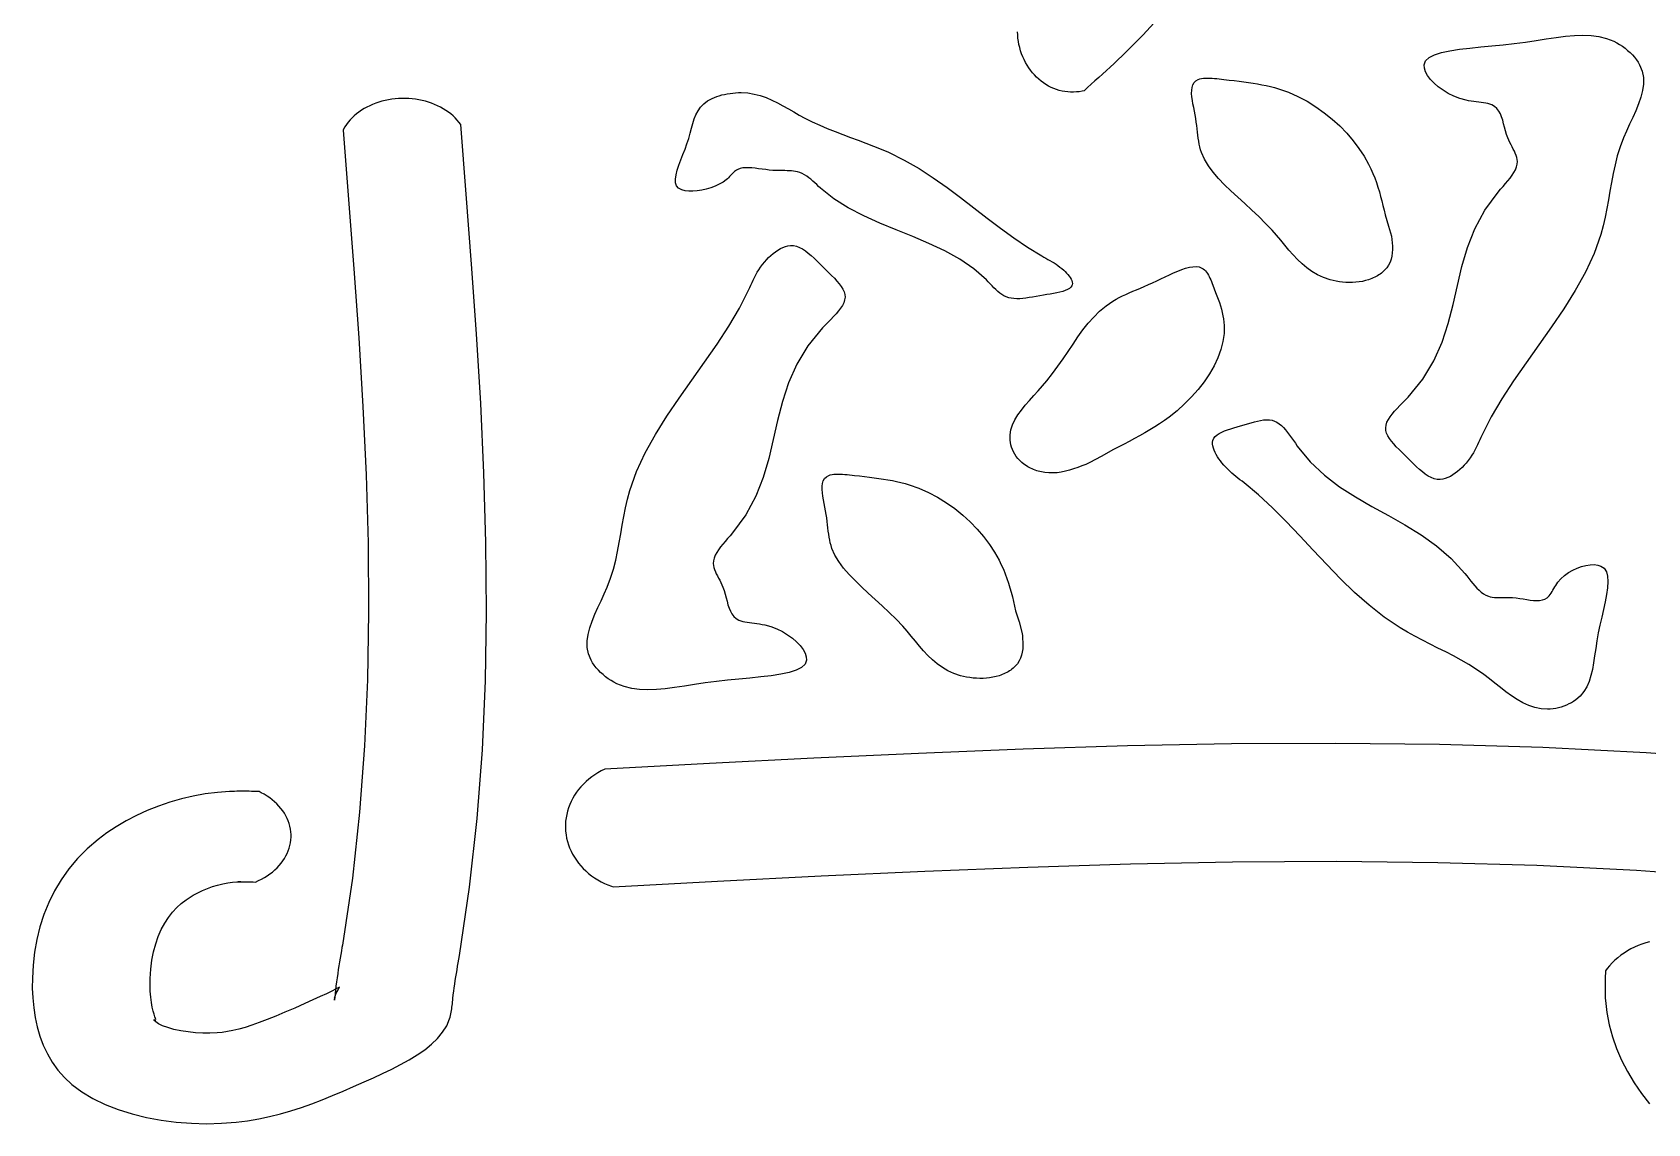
# Model space of a CAD drawing. Extents: x -2.65 to 2.61, y -1.31 to 1.34.
# Drawn here: x -1.704 to -1.019, y -1.275 to -0.812 of the extents above; entities that cross this region are included whole.
import ezdxf

# ---------------------------------------------------------------- set-up
doc = ezdxf.new("R2010")
doc.units = 0
doc.layers.add('2', color=7, linetype='CONTINUOUS')

msp = doc.modelspace()

# ---------------------------------------------------------------- linework, layer by layer
at = {"layer": '2', "color": 7, "linetype": 'CONTINUOUS', "flags": 128}
for points in [[(-1.227976, -0.808085), (-1.232854, -0.813329), (-1.237884, -0.81847), (-1.239873, -0.820434), (-1.241585, -0.822091), (-1.243284, -0.82371), (-1.244969, -0.825295), (-1.246639, -0.826845), (-1.248293, -0.828364), (-1.249928, -0.829853), (-1.251544, -0.831313), (-1.253141, -0.832746), (-1.254716, -0.834154), (-1.256268, -0.835537), (-1.257797, -0.836897), (-1.258639, -0.837087), (-1.259842, -0.837294), (-1.261052, -0.837431), (-1.262268, -0.837496), (-1.263484, -0.837489), (-1.264699, -0.837411), (-1.265909, -0.837261), (-1.267109, -0.83704), (-1.268298, -0.836748), (-1.269472, -0.836387), (-1.270627, -0.835956), (-1.271761, -0.835459), (-1.27287, -0.834895), (-1.273952, -0.834266), (-1.275002, -0.833574), (-1.276019, -0.832822), (-1.277, -0.83201), (-1.277942, -0.831142), (-1.278842, -0.830219), (-1.279698, -0.829245), (-1.280508, -0.828221), (-1.281269, -0.827151), (-1.281979, -0.826038), (-1.282637, -0.824884), (-1.28324, -0.823693), (-1.283787, -0.822468), (-1.284277, -0.821212), (-1.284707, -0.819929), (-1.285078, -0.818623), (-1.285387, -0.817296), (-1.285634, -0.815953), (-1.285818, -0.814598), (-1.28594, -0.813233), (-1.285997, -0.811863)], [(-0.975654, -1.120838), (-1.019317, -1.117633), (-1.063115, -1.115443), (-1.107034, -1.114165), (-1.151062, -1.113699), (-1.195184, -1.113943), (-1.239388, -1.114796), (-1.283658, -1.116156), (-1.327983, -1.117921), (-1.372349, -1.119991), (-1.416741, -1.122264), (-1.461147, -1.124638), (-1.462589, -1.125357), (-1.463985, -1.12614), (-1.465333, -1.126986), (-1.466627, -1.127892), (-1.467865, -1.128855), (-1.469044, -1.129873), (-1.470159, -1.130943), (-1.471208, -1.132063), (-1.472188, -1.133228), (-1.473096, -1.134437), (-1.473931, -1.135685), (-1.474689, -1.136969), (-1.475368, -1.138285), (-1.475967, -1.139631), (-1.476484, -1.141002), (-1.476917, -1.142395), (-1.477266, -1.143806), (-1.477529, -1.14523), (-1.477706, -1.146664), (-1.477796, -1.148105), (-1.4778, -1.149547), (-1.477716, -1.150988), (-1.477545, -1.152423), (-1.477288, -1.153848), (-1.476945, -1.15526), (-1.476518, -1.156654), (-1.476007, -1.158027), (-1.475414, -1.159375), (-1.47474, -1.160694), (-1.473988, -1.16198), (-1.473159, -1.163231), (-1.472256, -1.164442), (-1.471281, -1.165611), (-1.470236, -1.166734), (-1.469126, -1.167807), (-1.467952, -1.168829), (-1.466718, -1.169797), (-1.465427, -1.170707), (-1.464084, -1.171557), (-1.462691, -1.172345), (-1.461252, -1.173068), (-1.459771, -1.173726), (-1.458253, -1.174315), (-1.4576, -1.174543), (-1.413344, -1.172177), (-1.369252, -1.169919), (-1.325339, -1.167869), (-1.281618, -1.166124), (-1.238106, -1.164784), (-1.194817, -1.163942), (-1.150695, -1.163698), (-1.107738, -1.164162), (-1.06574, -1.165395), (-1.023407, -1.167512), (-0.981364, -1.170598)], [(-1.017851, -1.197798), (-1.019513, -1.198271), (-1.021143, -1.198818), (-1.022739, -1.199439), (-1.024295, -1.200131), (-1.025807, -1.200893), (-1.027271, -1.201722), (-1.028683, -1.202617), (-1.030039, -1.203575), (-1.031335, -1.204593), (-1.032569, -1.205668), (-1.033735, -1.206798), (-1.034832, -1.207979), (-1.035856, -1.209209), (-1.036589, -1.21018), (-1.036589, -1.21018), (-1.036624, -1.211225), (-1.036659, -1.21227), (-1.03669, -1.213315), (-1.036716, -1.21436), (-1.036737, -1.215405), (-1.03675, -1.21645), (-1.036755, -1.217495), (-1.036748, -1.218541), (-1.03673, -1.219586), (-1.036698, -1.220632), (-1.036652, -1.221678), (-1.036589, -1.222724), (-1.03602, -1.22787), (-1.035032, -1.232998), (-1.033645, -1.238087), (-1.031875, -1.243115), (-1.02974, -1.248059), (-1.027258, -1.252898), (-1.024446, -1.257609), (-1.021321, -1.26217), (-1.017903, -1.266559)]]:
    msp.add_lwpolyline(points, dxfattribs=at).dxf.unprotected_set("ltscale", 0)
for points in [[(-1.11347, -0.825899), (-1.112882, -0.824213), (-1.111384, -0.822813), (-1.109089, -0.821663), (-1.106106, -0.820725), (-1.102547, -0.81996), (-1.098523, -0.819331), (-1.094145, -0.8188), (-1.089523, -0.81833), (-1.084768, -0.817882), (-1.079991, -0.817419), (-1.075304, -0.816903), (-1.070556, -0.816276), (-1.066021, -0.8156), (-1.061687, -0.814927), (-1.057545, -0.81431), (-1.053584, -0.8138), (-1.049795, -0.813449), (-1.046165, -0.813309), (-1.042686, -0.813433), (-1.039348, -0.813872), (-1.036138, -0.814678), (-1.033048, -0.815904), (-1.031806, -0.816542), (-1.030591, -0.817255), (-1.02941, -0.818035), (-1.028271, -0.818875), (-1.027182, -0.81977), (-1.026151, -0.820711), (-1.025187, -0.821694), (-1.024296, -0.82271), (-1.023486, -0.823754), (-1.022766, -0.824819), (-1.022144, -0.825899), (-1.021048, -0.82858), (-1.020513, -0.831303), (-1.020465, -0.834063), (-1.020834, -0.836854), (-1.021545, -0.839673), (-1.022527, -0.842514), (-1.023708, -0.845373), (-1.025013, -0.848244), (-1.026372, -0.851123), (-1.027712, -0.854004), (-1.028959, -0.856884), (-1.030382, -0.860689), (-1.03156, -0.864482), (-1.032539, -0.86826), (-1.033362, -0.872023), (-1.034074, -0.875771), (-1.03472, -0.879501), (-1.035343, -0.883214), (-1.035988, -0.886908), (-1.0367, -0.890581), (-1.037523, -0.894234), (-1.038501, -0.897865), (-1.041355, -0.905877), (-1.045039, -0.913789), (-1.049393, -0.921616), (-1.054253, -0.92937), (-1.05946, -0.937067), (-1.064852, -0.94472), (-1.070267, -0.952344), (-1.075544, -0.959952), (-1.080522, -0.967558), (-1.085039, -0.975178), (-1.088935, -0.982825), (-1.089424, -0.9839), (-1.089908, -0.984977), (-1.090397, -0.986055), (-1.090903, -0.987136), (-1.091434, -0.988221), (-1.092002, -0.989308), (-1.092616, -0.9904), (-1.093288, -0.991496), (-1.094027, -0.992598), (-1.094844, -0.993705), (-1.09575, -0.994819), (-1.096561, -0.995732), (-1.097431, -0.996635), (-1.098352, -0.997513), (-1.099316, -0.998349), (-1.100316, -0.999131), (-1.101345, -0.999842), (-1.102395, -1.000468), (-1.103458, -1.000993), (-1.104527, -1.001403), (-1.105595, -1.001682), (-1.106655, -1.001816), (-1.107974, -1.001763), (-1.109269, -1.001478), (-1.110543, -1.000989), (-1.111799, -1.000321), (-1.113038, -0.9995), (-1.114265, -0.998552), (-1.11548, -0.997503), (-1.116687, -0.99638), (-1.117889, -0.995207), (-1.119087, -0.994012), (-1.120285, -0.99282), (-1.121598, -0.99154), (-1.122891, -0.990292), (-1.12414, -0.989071), (-1.125323, -0.987874), (-1.126417, -0.986696), (-1.127398, -0.985534), (-1.128245, -0.984384), (-1.128935, -0.983243), (-1.129443, -0.982105), (-1.129748, -0.980967), (-1.129827, -0.979826), (-1.129665, -0.978678), (-1.12928, -0.977523), (-1.1287, -0.97636), (-1.127952, -0.975191), (-1.127063, -0.974015), (-1.12606, -0.972832), (-1.124971, -0.971644), (-1.123821, -0.970449), (-1.122639, -0.969249), (-1.121452, -0.968043), (-1.120285, -0.966832), (-1.114065, -0.95923), (-1.109378, -0.95147), (-1.105896, -0.943583), (-1.103292, -0.935602), (-1.101239, -0.927561), (-1.099408, -0.919492), (-1.097472, -0.911428), (-1.095102, -0.903401), (-1.091972, -0.895444), (-1.087754, -0.887591), (-1.082119, -0.879873), (-1.081091, -0.878679), (-1.080045, -0.877488), (-1.079007, -0.8763), (-1.078, -0.875116), (-1.07705, -0.873934), (-1.076182, -0.872755), (-1.07542, -0.871577), (-1.074791, -0.870401), (-1.074317, -0.869227), (-1.074026, -0.868053), (-1.073941, -0.866879), (-1.074019, -0.866024), (-1.074204, -0.865165), (-1.07448, -0.864302), (-1.07483, -0.86343), (-1.07524, -0.862548), (-1.075692, -0.861652), (-1.076171, -0.860741), (-1.07666, -0.859811), (-1.077144, -0.85886), (-1.077606, -0.857886), (-1.07803, -0.856884), (-1.078551, -0.855413), (-1.078994, -0.853907), (-1.079394, -0.852391), (-1.07978, -0.850891), (-1.080187, -0.84943), (-1.080645, -0.848034), (-1.081188, -0.846728), (-1.081847, -0.845535), (-1.082655, -0.844482), (-1.083644, -0.843592), (-1.084845, -0.842891), (-1.085613, -0.84259), (-1.086449, -0.842344), (-1.087345, -0.842143), (-1.088293, -0.841976), (-1.089286, -0.841833), (-1.090316, -0.841703), (-1.091375, -0.841577), (-1.092456, -0.841443), (-1.09355, -0.841291), (-1.094651, -0.841111), (-1.09575, -0.840892), (-1.098355, -0.840174), (-1.100871, -0.83921), (-1.10326, -0.838039), (-1.105487, -0.836701), (-1.107515, -0.835233), (-1.109307, -0.833675), (-1.110829, -0.832066), (-1.112042, -0.830445), (-1.112911, -0.828851), (-1.113399, -0.827322), (-1.11347, -0.825899)], [(-1.128595, -0.894285), (-1.127361, -0.898539), (-1.1272, -0.900001), (-1.127074, -0.901452), (-1.126998, -0.902885), (-1.12699, -0.904296), (-1.127067, -0.905679), (-1.127246, -0.907028), (-1.127544, -0.908337), (-1.127978, -0.909601), (-1.128565, -0.910814), (-1.129321, -0.91197), (-1.130264, -0.913064), (-1.130694, -0.913479), (-1.131154, -0.913884), (-1.131643, -0.914275), (-1.13216, -0.914653), (-1.132702, -0.915016), (-1.133268, -0.915363), (-1.133856, -0.915693), (-1.134466, -0.916006), (-1.135095, -0.916301), (-1.135741, -0.916575), (-1.136403, -0.916829), (-1.13708, -0.917062), (-1.138381, -0.917437), (-1.13972, -0.917736), (-1.141088, -0.91796), (-1.142478, -0.918113), (-1.143882, -0.918196), (-1.145291, -0.918213), (-1.146698, -0.918166), (-1.148096, -0.918057), (-1.149477, -0.91789), (-1.150832, -0.917667), (-1.152155, -0.91739), (-1.153437, -0.917062), (-1.156214, -0.916125), (-1.158762, -0.914955), (-1.16111, -0.913579), (-1.163287, -0.912022), (-1.16532, -0.910308), (-1.16724, -0.908464), (-1.169074, -0.906514), (-1.170852, -0.904485), (-1.172602, -0.9024), (-1.174353, -0.900286), (-1.176133, -0.898168), (-1.177972, -0.896072), (-1.180745, -0.893138), (-1.183644, -0.890286), (-1.186617, -0.887501), (-1.18961, -0.884768), (-1.192571, -0.882074), (-1.195447, -0.879404), (-1.198185, -0.876744), (-1.200733, -0.874079), (-1.203037, -0.871396), (-1.205044, -0.868679), (-1.206703, -0.865914), (-1.20796, -0.863087), (-1.208346, -0.861917), (-1.208668, -0.860729), (-1.208936, -0.859522), (-1.209161, -0.85829), (-1.209353, -0.85703), (-1.209523, -0.855738), (-1.209683, -0.85441), (-1.209842, -0.853042), (-1.210011, -0.851631), (-1.210201, -0.850171), (-1.210422, -0.848661), (-1.210686, -0.847095), (-1.210973, -0.845586), (-1.211279, -0.844048), (-1.211576, -0.842505), (-1.211837, -0.840978), (-1.212034, -0.83949), (-1.212139, -0.838066), (-1.212126, -0.836726), (-1.211967, -0.835494), (-1.211635, -0.834393), (-1.211102, -0.833445), (-1.21034, -0.832674), (-1.209323, -0.832102), (-1.20867, -0.831885), (-1.207944, -0.831725), (-1.207154, -0.831618), (-1.206307, -0.831557), (-1.205411, -0.831537), (-1.204474, -0.831553), (-1.203503, -0.8316), (-1.202506, -0.831672), (-1.201492, -0.831763), (-1.200467, -0.831869), (-1.19944, -0.831984), (-1.198418, -0.832102), (-1.19623, -0.832356), (-1.194101, -0.832607), (-1.192027, -0.83286), (-1.190005, -0.833119), (-1.188031, -0.833392), (-1.186101, -0.833682), (-1.184212, -0.833995), (-1.182359, -0.834337), (-1.18054, -0.834714), (-1.178751, -0.835129), (-1.176987, -0.83559), (-1.175246, -0.8361), (-1.171088, -0.837569), (-1.167055, -0.839341), (-1.163163, -0.841391), (-1.159428, -0.843693), (-1.155866, -0.846221), (-1.152492, -0.848949), (-1.149322, -0.851852), (-1.146371, -0.854904), (-1.143656, -0.858079), (-1.141192, -0.861351), (-1.138995, -0.864695), (-1.13708, -0.868085), (-1.136126, -0.870014), (-1.135259, -0.871948), (-1.134472, -0.873888), (-1.133756, -0.875833), (-1.133104, -0.877782), (-1.132508, -0.879735), (-1.131959, -0.881691), (-1.13145, -0.883649), (-1.130973, -0.88561), (-1.13052, -0.887572), (-1.130083, -0.889536), (-1.128595, -0.894285)], [(-1.607772, -1.134106), (-1.608816, -1.134082), (-1.609861, -1.13406), (-1.610906, -1.134039), (-1.611951, -1.134021), (-1.612997, -1.134007), (-1.614042, -1.133998), (-1.615087, -1.133996), (-1.616132, -1.134), (-1.617178, -1.134012), (-1.618224, -1.134033), (-1.61927, -1.134064), (-1.620316, -1.134106), (-1.625461, -1.134485), (-1.63059, -1.135143), (-1.635679, -1.136067), (-1.640707, -1.137247), (-1.645651, -1.138669), (-1.65049, -1.140323), (-1.6552, -1.142197), (-1.659761, -1.144278), (-1.664151, -1.146556), (-1.668346, -1.149018), (-1.672325, -1.151653), (-1.676067, -1.154448), (-1.680619, -1.158371), (-1.684728, -1.162535), (-1.688406, -1.166923), (-1.691663, -1.171514), (-1.694511, -1.17629), (-1.696962, -1.181233), (-1.699025, -1.186324), (-1.700714, -1.191543), (-1.702039, -1.196873), (-1.703011, -1.202293), (-1.703642, -1.207787), (-1.703942, -1.213333), (-1.703955, -1.217495), (-1.703771, -1.221654), (-1.703375, -1.225789), (-1.702746, -1.229877), (-1.701868, -1.233898), (-1.700722, -1.237829), (-1.699291, -1.241648), (-1.697555, -1.245333), (-1.695499, -1.248863), (-1.693102, -1.252215), (-1.690347, -1.255368), (-1.687217, -1.2583), (-1.682974, -1.26149), (-1.678232, -1.264336), (-1.673057, -1.266839), (-1.667511, -1.269002), (-1.66166, -1.270828), (-1.655567, -1.272319), (-1.649297, -1.273477), (-1.642913, -1.274305), (-1.63648, -1.274804), (-1.630062, -1.274979), (-1.623723, -1.27483), (-1.617528, -1.27436), (-1.612665, -1.27375), (-1.60792, -1.272946), (-1.603276, -1.271962), (-1.598715, -1.270811), (-1.594221, -1.269506), (-1.589776, -1.268062), (-1.585363, -1.266492), (-1.580964, -1.26481), (-1.576563, -1.263029), (-1.572142, -1.261163), (-1.567683, -1.259225), (-1.563171, -1.25723), (-1.559263, -1.255483), (-1.555353, -1.253691), (-1.551488, -1.251841), (-1.54772, -1.24992), (-1.544096, -1.247915), (-1.540666, -1.245814), (-1.53748, -1.243603), (-1.534588, -1.241271), (-1.532037, -1.238803), (-1.529878, -1.236188), (-1.52816, -1.233413), (-1.526932, -1.230464), (-1.526729, -1.22978), (-1.526551, -1.229087), (-1.526394, -1.228387), (-1.526257, -1.227681), (-1.526136, -1.226969), (-1.526029, -1.226252), (-1.525934, -1.225531), (-1.525847, -1.224807), (-1.525767, -1.224081), (-1.52569, -1.223353), (-1.525615, -1.222626), (-1.525538, -1.221899), (-1.525363, -1.220359), (-1.525172, -1.218826), (-1.524966, -1.217298), (-1.524747, -1.215775), (-1.524517, -1.214256), (-1.524278, -1.212741), (-1.524032, -1.21123), (-1.52378, -1.20972), (-1.523524, -1.208213), (-1.523266, -1.206707), (-1.523008, -1.205202), (-1.522751, -1.203698), (-1.51843, -1.174705), (-1.515225, -1.145614), (-1.513035, -1.116433), (-1.511757, -1.08717), (-1.511291, -1.057836), (-1.511535, -1.028439), (-1.512388, -0.998987), (-1.513747, -0.969491), (-1.515513, -0.939959), (-1.517583, -0.9104), (-1.519856, -0.880822), (-1.52223, -0.851236), (-1.522949, -0.850275), (-1.523732, -0.849345), (-1.524578, -0.848447), (-1.525484, -0.847585), (-1.526447, -0.84676), (-1.527465, -0.845975), (-1.528535, -0.845232), (-1.529655, -0.844533), (-1.53082, -0.84388), (-1.532028, -0.843274), (-1.533276, -0.842719), (-1.53456, -0.842214), (-1.535877, -0.841761), (-1.537223, -0.841362), (-1.538594, -0.841018), (-1.539987, -0.840729), (-1.541397, -0.840496), (-1.542822, -0.840321), (-1.544256, -0.840203), (-1.545697, -0.840143), (-1.547139, -0.840141), (-1.54858, -0.840197), (-1.550015, -0.840311), (-1.55144, -0.840482), (-1.552852, -0.84071), (-1.554246, -0.840995), (-1.555619, -0.841335), (-1.556966, -0.841731), (-1.558285, -0.842179), (-1.559572, -0.842681), (-1.560822, -0.843233), (-1.562034, -0.843835), (-1.563202, -0.844484), (-1.564325, -0.84518), (-1.565399, -0.84592), (-1.566421, -0.846702), (-1.567388, -0.847524), (-1.568298, -0.848384), (-1.569148, -0.849279), (-1.569936, -0.850207), (-1.57066, -0.851166), (-1.571317, -0.852152), (-1.571907, -0.853164), (-1.572135, -0.853599), (-1.569769, -0.883085), (-1.567511, -0.912463), (-1.56546, -0.941721), (-1.563716, -0.97085), (-1.562375, -0.999841), (-1.561534, -1.028684), (-1.56129, -1.058081), (-1.561753, -1.086702), (-1.562986, -1.114683), (-1.565104, -1.142889), (-1.56819, -1.170901), (-1.572426, -1.199329), (-1.572584, -1.20021), (-1.572837, -1.201688), (-1.573096, -1.203202), (-1.57336, -1.204753), (-1.573625, -1.206342), (-1.573891, -1.20797), (-1.574154, -1.209636), (-1.574413, -1.211341), (-1.574664, -1.213085), (-1.574906, -1.214869), (-1.575135, -1.216693), (-1.575349, -1.218556), (-1.575452, -1.219522), (-1.575533, -1.22031), (-1.575605, -1.22099), (-1.575668, -1.221561), (-1.575724, -1.222022), (-1.575773, -1.22237), (-1.575812, -1.222602), (-1.575777, -1.222318), (-1.575683, -1.221931), (-1.575784, -1.221714), (-1.575034, -1.219696), (-1.574262, -1.218234), (-1.573744, -1.217387), (-1.573682, -1.217111), (-1.574181, -1.217311), (-1.575273, -1.217888), (-1.576939, -1.218753), (-1.579134, -1.219838), (-1.5818, -1.221096), (-1.58488, -1.222499), (-1.58832, -1.224034), (-1.59263, -1.225939), (-1.596764, -1.227735), (-1.600642, -1.229369), (-1.604268, -1.230829), (-1.607648, -1.23211), (-1.610787, -1.23321), (-1.613695, -1.234131), (-1.616387, -1.234882), (-1.618884, -1.235473), (-1.621219, -1.235922), (-1.623434, -1.236244), (-1.625584, -1.236454), (-1.628636, -1.236608), (-1.631592, -1.236589), (-1.634715, -1.236421), (-1.637882, -1.236092), (-1.640975, -1.235605), (-1.643879, -1.234975), (-1.646485, -1.234232), (-1.648694, -1.233419), (-1.650417, -1.232594), (-1.651592, -1.231834), (-1.652192, -1.231224), (-1.652244, -1.230852), (-1.651685, -1.231013), (-1.651583, -1.230814), (-1.651672, -1.230375), (-1.651919, -1.229641), (-1.652272, -1.228584), (-1.652674, -1.227201), (-1.653076, -1.225505), (-1.653435, -1.223522), (-1.65372, -1.221285), (-1.653907, -1.21883), (-1.653983, -1.216196), (-1.653943, -1.213421), (-1.653685, -1.209385), (-1.653204, -1.205668), (-1.652507, -1.202114), (-1.651601, -1.198746), (-1.650502, -1.195587), (-1.649223, -1.192653), (-1.647784, -1.189958), (-1.646205, -1.187508), (-1.644502, -1.185301), (-1.64269, -1.183329), (-1.640772, -1.181572), (-1.638743, -1.180006), (-1.637462, -1.179184), (-1.635702, -1.178111), (-1.633796, -1.177076), (-1.631772, -1.176104), (-1.629662, -1.175216), (-1.6275, -1.17443), (-1.625323, -1.173759), (-1.623169, -1.173214), (-1.621077, -1.172801), (-1.619085, -1.17252), (-1.617229, -1.172369), (-1.615542, -1.172338), (-1.616652, -1.172419), (-1.616287, -1.172412), (-1.615862, -1.172406), (-1.615376, -1.172403), (-1.614828, -1.172403), (-1.614218, -1.172406), (-1.613546, -1.172413), (-1.612812, -1.172423), (-1.612016, -1.172437), (-1.611157, -1.172454), (-1.610237, -1.172475), (-1.609254, -1.172497), (-1.607943, -1.171912), (-1.606673, -1.171275), (-1.605448, -1.170587), (-1.604272, -1.169852), (-1.603148, -1.16907), (-1.602078, -1.168244), (-1.601066, -1.167376), (-1.600115, -1.166468), (-1.599226, -1.165524), (-1.598404, -1.164545), (-1.597649, -1.163535), (-1.596964, -1.162495), (-1.596351, -1.161429), (-1.595811, -1.160341), (-1.595346, -1.159232), (-1.594957, -1.158105), (-1.594646, -1.156965), (-1.594413, -1.155814), (-1.594258, -1.154655), (-1.594183, -1.153491), (-1.594187, -1.152326), (-1.59427, -1.151163), (-1.594433, -1.150004), (-1.594674, -1.148854), (-1.594994, -1.147715), (-1.59539, -1.146591), (-1.595863, -1.145484), (-1.59641, -1.144397), (-1.597031, -1.143334), (-1.597723, -1.142297), (-1.598485, -1.14129), (-1.599314, -1.140314), (-1.600209, -1.139374), (-1.601167, -1.13847), (-1.602185, -1.137606), (-1.60326, -1.136785), (-1.60439, -1.136007), (-1.605571, -1.135277), (-1.606801, -1.134594), (-1.607772, -1.134106)], [(-1.428374, -0.878961), (-1.429779, -0.878275), (-1.430668, -0.87725), (-1.431105, -0.875926), (-1.431156, -0.874344), (-1.430887, -0.872545), (-1.430363, -0.87057), (-1.42965, -0.868458), (-1.428814, -0.866252), (-1.427921, -0.863991), (-1.427036, -0.861717), (-1.426224, -0.85947), (-1.425499, -0.857168), (-1.424878, -0.85495), (-1.42431, -0.852824), (-1.423743, -0.850798), (-1.423127, -0.84888), (-1.422409, -0.84708), (-1.421539, -0.845405), (-1.420466, -0.843863), (-1.419138, -0.842463), (-1.417504, -0.841214), (-1.415513, -0.840122), (-1.414577, -0.83972), (-1.41358, -0.839348), (-1.412529, -0.839009), (-1.411434, -0.838703), (-1.410303, -0.838434), (-1.409143, -0.838202), (-1.407964, -0.838011), (-1.406773, -0.837861), (-1.405579, -0.837755), (-1.404391, -0.837695), (-1.403216, -0.837683), (-1.400421, -0.837855), (-1.397741, -0.838291), (-1.395162, -0.838957), (-1.392668, -0.839819), (-1.390243, -0.840843), (-1.387872, -0.841994), (-1.385539, -0.843239), (-1.38323, -0.844544), (-1.380927, -0.845876), (-1.378617, -0.847199), (-1.376283, -0.84848), (-1.373136, -0.85007), (-1.369935, -0.851547), (-1.366691, -0.852931), (-1.363419, -0.85424), (-1.360131, -0.855495), (-1.35684, -0.856716), (-1.353559, -0.857922), (-1.350303, -0.859134), (-1.347083, -0.86037), (-1.343913, -0.861652), (-1.340807, -0.862998), (-1.334143, -0.866283), (-1.327801, -0.869919), (-1.321723, -0.873836), (-1.315852, -0.877964), (-1.31013, -0.882234), (-1.304499, -0.886577), (-1.298902, -0.890923), (-1.293282, -0.895203), (-1.28758, -0.899347), (-1.28174, -0.903286), (-1.275703, -0.906951), (-1.274838, -0.90744), (-1.27397, -0.907927), (-1.273102, -0.908417), (-1.272236, -0.908915), (-1.271375, -0.909425), (-1.27052, -0.909952), (-1.269674, -0.910502), (-1.268839, -0.911078), (-1.268019, -0.911687), (-1.267214, -0.912332), (-1.266428, -0.913019), (-1.265802, -0.913613), (-1.265203, -0.914231), (-1.26464, -0.914865), (-1.264128, -0.91551), (-1.263677, -0.916156), (-1.263299, -0.916798), (-1.263006, -0.917429), (-1.262811, -0.91804), (-1.262725, -0.918626), (-1.262759, -0.919178), (-1.262926, -0.91969), (-1.263339, -0.920273), (-1.26396, -0.920788), (-1.264766, -0.921242), (-1.265733, -0.921643), (-1.266838, -0.921999), (-1.268058, -0.922317), (-1.269368, -0.922605), (-1.270745, -0.922871), (-1.272166, -0.923122), (-1.273607, -0.923366), (-1.275046, -0.923611), (-1.276597, -0.923885), (-1.278114, -0.924159), (-1.279593, -0.924419), (-1.281033, -0.924656), (-1.282429, -0.924857), (-1.28378, -0.925011), (-1.285082, -0.925108), (-1.286334, -0.925135), (-1.287532, -0.925081), (-1.288673, -0.924936), (-1.289756, -0.924687), (-1.290779, -0.924328), (-1.291747, -0.923866), (-1.292668, -0.923315), (-1.29355, -0.922686), (-1.294398, -0.921991), (-1.295221, -0.921243), (-1.296026, -0.920455), (-1.29682, -0.919638), (-1.297611, -0.918805), (-1.298405, -0.917967), (-1.299209, -0.917139), (-1.304564, -0.912434), (-1.310489, -0.908383), (-1.316863, -0.904845), (-1.323566, -0.901681), (-1.330478, -0.89875), (-1.337476, -0.895913), (-1.344441, -0.89303), (-1.351251, -0.88996), (-1.357787, -0.886564), (-1.363927, -0.882701), (-1.369551, -0.878232), (-1.370379, -0.87747), (-1.371198, -0.876701), (-1.372016, -0.875936), (-1.37284, -0.875186), (-1.373677, -0.874462), (-1.374535, -0.873776), (-1.37542, -0.873138), (-1.37634, -0.872561), (-1.377301, -0.872055), (-1.378313, -0.871631), (-1.37938, -0.8713), (-1.380197, -0.871122), (-1.381046, -0.870992), (-1.381925, -0.870902), (-1.382832, -0.870843), (-1.383765, -0.870808), (-1.384723, -0.87079), (-1.385702, -0.870779), (-1.386701, -0.870769), (-1.387718, -0.870751), (-1.388752, -0.870717), (-1.3898, -0.870659), (-1.391312, -0.870528), (-1.392834, -0.870353), (-1.394353, -0.870156), (-1.395855, -0.869958), (-1.397325, -0.869778), (-1.39875, -0.869637), (-1.400114, -0.869557), (-1.401404, -0.869558), (-1.402606, -0.869661), (-1.403706, -0.869886), (-1.404689, -0.870255), (-1.40518, -0.870527), (-1.405639, -0.870843), (-1.406073, -0.871198), (-1.406489, -0.871585), (-1.406896, -0.871998), (-1.4073, -0.872431), (-1.407709, -0.872879), (-1.408132, -0.873334), (-1.408574, -0.873791), (-1.409045, -0.874243), (-1.409552, -0.874686), (-1.410937, -0.875684), (-1.412526, -0.876581), (-1.414273, -0.87737), (-1.416131, -0.878043), (-1.418054, -0.878594), (-1.419997, -0.879016), (-1.421912, -0.879303), (-1.423753, -0.879448), (-1.425475, -0.879443), (-1.42703, -0.879283), (-1.428374, -0.878961)], [(-1.375551, -1.078412), (-1.376139, -1.080099), (-1.377637, -1.081498), (-1.379932, -1.082648), (-1.382915, -1.083586), (-1.386474, -1.084351), (-1.390498, -1.08498), (-1.394876, -1.085511), (-1.399499, -1.085981), (-1.404253, -1.086429), (-1.40903, -1.086892), (-1.413717, -1.087408), (-1.418465, -1.088035), (-1.423, -1.088711), (-1.427334, -1.089384), (-1.431476, -1.090001), (-1.435437, -1.090511), (-1.439226, -1.090862), (-1.442856, -1.091002), (-1.446335, -1.090879), (-1.449674, -1.09044), (-1.452883, -1.089633), (-1.455973, -1.088408), (-1.457215, -1.087769), (-1.45843, -1.087056), (-1.459611, -1.086276), (-1.46075, -1.085436), (-1.461839, -1.084542), (-1.46287, -1.0836), (-1.463834, -1.082617), (-1.464725, -1.081601), (-1.465535, -1.080557), (-1.466255, -1.079492), (-1.466877, -1.078412), (-1.467973, -1.075731), (-1.468508, -1.073008), (-1.468556, -1.070249), (-1.468187, -1.067457), (-1.467476, -1.064638), (-1.466494, -1.061797), (-1.465313, -1.058939), (-1.464008, -1.056067), (-1.462649, -1.053189), (-1.461309, -1.050307), (-1.460062, -1.047427), (-1.458639, -1.043622), (-1.457461, -1.03983), (-1.456482, -1.036051), (-1.455659, -1.032288), (-1.454947, -1.02854), (-1.454301, -1.02481), (-1.453678, -1.021097), (-1.453033, -1.017404), (-1.452321, -1.01373), (-1.451498, -1.010077), (-1.45052, -1.006446), (-1.447666, -0.998434), (-1.443982, -0.990522), (-1.439628, -0.982695), (-1.434768, -0.974941), (-1.429561, -0.967244), (-1.424169, -0.959591), (-1.418754, -0.951968), (-1.413477, -0.94436), (-1.408499, -0.936753), (-1.403982, -0.929133), (-1.400086, -0.921486), (-1.399597, -0.920411), (-1.399113, -0.919334), (-1.398624, -0.918256), (-1.398118, -0.917175), (-1.397587, -0.916091), (-1.397019, -0.915003), (-1.396405, -0.913911), (-1.395733, -0.912815), (-1.394994, -0.911713), (-1.394177, -0.910606), (-1.393271, -0.909492), (-1.39246, -0.908579), (-1.39159, -0.907676), (-1.390669, -0.906799), (-1.389705, -0.905962), (-1.388705, -0.90518), (-1.387676, -0.904469), (-1.386626, -0.903843), (-1.385563, -0.903318), (-1.384494, -0.902908), (-1.383426, -0.902629), (-1.382366, -0.902495), (-1.381047, -0.902549), (-1.379752, -0.902833), (-1.378478, -0.903322), (-1.377222, -0.90399), (-1.375983, -0.904811), (-1.374756, -0.905759), (-1.373541, -0.906808), (-1.372334, -0.907932), (-1.371132, -0.909104), (-1.369934, -0.910299), (-1.368736, -0.911491), (-1.367423, -0.912771), (-1.36613, -0.914019), (-1.364881, -0.91524), (-1.363698, -0.916437), (-1.362604, -0.917615), (-1.361623, -0.918777), (-1.360776, -0.919927), (-1.360086, -0.921069), (-1.359578, -0.922206), (-1.359273, -0.923344), (-1.359194, -0.924485), (-1.359356, -0.925633), (-1.359741, -0.926788), (-1.360321, -0.927951), (-1.361069, -0.92912), (-1.361958, -0.930296), (-1.362961, -0.931479), (-1.36405, -0.932667), (-1.3652, -0.933862), (-1.366382, -0.935062), (-1.367569, -0.936268), (-1.368736, -0.937479), (-1.374956, -0.945081), (-1.379643, -0.952842), (-1.383125, -0.960729), (-1.385729, -0.968709), (-1.387782, -0.97675), (-1.389613, -0.984819), (-1.391549, -0.992884), (-1.393919, -1.00091), (-1.397049, -1.008867), (-1.401267, -1.01672), (-1.406902, -1.024438), (-1.40793, -1.025632), (-1.408976, -1.026823), (-1.410014, -1.028011), (-1.411021, -1.029195), (-1.411971, -1.030377), (-1.412839, -1.031557), (-1.413601, -1.032734), (-1.41423, -1.03391), (-1.414704, -1.035085), (-1.414995, -1.036258), (-1.41508, -1.037432), (-1.415002, -1.038288), (-1.414817, -1.039146), (-1.414541, -1.04001), (-1.414191, -1.040881), (-1.413781, -1.041763), (-1.413329, -1.042659), (-1.41285, -1.04357), (-1.412361, -1.0445), (-1.411877, -1.045451), (-1.411415, -1.046426), (-1.410991, -1.047427), (-1.41047, -1.048898), (-1.410027, -1.050404), (-1.409627, -1.05192), (-1.409241, -1.05342), (-1.408834, -1.054881), (-1.408376, -1.056277), (-1.407833, -1.057584), (-1.407174, -1.058776), (-1.406366, -1.059829), (-1.405377, -1.060719), (-1.404176, -1.06142), (-1.403408, -1.061721), (-1.402572, -1.061967), (-1.401676, -1.062169), (-1.400728, -1.062335), (-1.399735, -1.062478), (-1.398705, -1.062608), (-1.397646, -1.062734), (-1.396565, -1.062868), (-1.395471, -1.06302), (-1.39437, -1.063201), (-1.393271, -1.063419), (-1.390666, -1.064137), (-1.38815, -1.065101), (-1.385761, -1.066272), (-1.383534, -1.067611), (-1.381506, -1.069078), (-1.379714, -1.070636), (-1.378192, -1.072245), (-1.376979, -1.073866), (-1.37611, -1.07546), (-1.375622, -1.076989), (-1.375551, -1.078412)], [(-1.250527, -0.992009), (-1.255262, -0.994627), (-1.257001, -0.995352), (-1.258741, -0.996049), (-1.260481, -0.996705), (-1.262222, -0.997307), (-1.263963, -0.99784), (-1.265706, -0.998291), (-1.26745, -0.998646), (-1.269195, -0.998892), (-1.270942, -0.999015), (-1.272691, -0.999), (-1.274441, -0.998836), (-1.275137, -0.998726), (-1.275831, -0.998591), (-1.276521, -0.998431), (-1.277206, -0.998248), (-1.277884, -0.998041), (-1.278552, -0.997812), (-1.27921, -0.99756), (-1.279854, -0.997287), (-1.280483, -0.996994), (-1.281096, -0.996681), (-1.28169, -0.996348), (-1.282263, -0.995996), (-1.283277, -0.99529), (-1.284212, -0.994526), (-1.285067, -0.993712), (-1.285843, -0.992853), (-1.286539, -0.991955), (-1.287156, -0.991026), (-1.287693, -0.99007), (-1.288149, -0.989095), (-1.288526, -0.988107), (-1.288823, -0.987112), (-1.28904, -0.986116), (-1.289176, -0.985126), (-1.289191, -0.982884), (-1.288823, -0.980696), (-1.288114, -0.978554), (-1.287109, -0.976449), (-1.285851, -0.974374), (-1.284383, -0.972318), (-1.282748, -0.970275), (-1.280991, -0.968236), (-1.279154, -0.966192), (-1.277282, -0.964135), (-1.275416, -0.962057), (-1.273602, -0.959949), (-1.271148, -0.956866), (-1.268848, -0.953734), (-1.266662, -0.950582), (-1.26455, -0.947438), (-1.262472, -0.944331), (-1.260387, -0.941292), (-1.258257, -0.938348), (-1.25604, -0.935528), (-1.253697, -0.932863), (-1.251187, -0.93038), (-1.248471, -0.92811), (-1.245508, -0.92608), (-1.244225, -0.925328), (-1.242893, -0.924613), (-1.241514, -0.923924), (-1.240087, -0.923254), (-1.238611, -0.922594), (-1.237086, -0.921935), (-1.235512, -0.921268), (-1.233888, -0.920584), (-1.232215, -0.919875), (-1.230492, -0.919132), (-1.228719, -0.918346), (-1.226895, -0.917509), (-1.225151, -0.916681), (-1.22338, -0.915828), (-1.221597, -0.914978), (-1.21982, -0.914159), (-1.218065, -0.9134), (-1.216349, -0.912728), (-1.214688, -0.91217), (-1.213098, -0.911755), (-1.211597, -0.911511), (-1.2102, -0.911465), (-1.208925, -0.911645), (-1.207788, -0.912079), (-1.207244, -0.912421), (-1.20674, -0.912836), (-1.206273, -0.913316), (-1.20584, -0.913853), (-1.205437, -0.91444), (-1.205061, -0.91507), (-1.204708, -0.915735), (-1.204376, -0.916427), (-1.20406, -0.91714), (-1.203758, -0.917866), (-1.203465, -0.918597), (-1.20318, -0.919326), (-1.202569, -0.920888), (-1.201979, -0.922409), (-1.201415, -0.923894), (-1.200881, -0.925347), (-1.200383, -0.926774), (-1.199927, -0.92818), (-1.199516, -0.929568), (-1.199156, -0.930943), (-1.198852, -0.932311), (-1.198609, -0.933676), (-1.198433, -0.935043), (-1.198328, -0.936416), (-1.198386, -0.9398), (-1.198872, -0.943229), (-1.199761, -0.946682), (-1.201027, -0.950137), (-1.202646, -0.953572), (-1.204592, -0.956968), (-1.206841, -0.960301), (-1.209366, -0.963552), (-1.212142, -0.966698), (-1.215145, -0.969719), (-1.21835, -0.972592), (-1.22173, -0.975298), (-1.223711, -0.976747), (-1.225735, -0.97814), (-1.2278, -0.979483), (-1.229902, -0.980781), (-1.232035, -0.982038), (-1.234196, -0.983259), (-1.236382, -0.984451), (-1.238588, -0.985617), (-1.24081, -0.986762), (-1.243043, -0.987893), (-1.245285, -0.989013), (-1.250527, -0.992009)], [(-1.038493, -1.038476), (-1.037078, -1.039421), (-1.036154, -1.040878), (-1.035659, -1.042783), (-1.03553, -1.045076), (-1.035705, -1.047695), (-1.036121, -1.050579), (-1.036716, -1.053666), (-1.037427, -1.056896), (-1.038193, -1.060206), (-1.038949, -1.063536), (-1.039635, -1.066824), (-1.040233, -1.070189), (-1.040732, -1.073428), (-1.041185, -1.076532), (-1.041641, -1.079491), (-1.042151, -1.082294), (-1.042767, -1.08493), (-1.043538, -1.08739), (-1.044516, -1.089664), (-1.045751, -1.091741), (-1.047294, -1.093611), (-1.049196, -1.095264), (-1.050096, -1.09588), (-1.051057, -1.096454), (-1.052073, -1.096984), (-1.053134, -1.097465), (-1.054232, -1.097895), (-1.05536, -1.098271), (-1.056509, -1.09859), (-1.057671, -1.098849), (-1.058839, -1.099044), (-1.060004, -1.099173), (-1.061158, -1.099232), (-1.063913, -1.099079), (-1.066567, -1.09854), (-1.069135, -1.097664), (-1.071628, -1.096501), (-1.074062, -1.095101), (-1.076449, -1.093514), (-1.078803, -1.091789), (-1.081138, -1.089976), (-1.083467, -1.088125), (-1.085803, -1.086287), (-1.08816, -1.08451), (-1.091331, -1.082313), (-1.09455, -1.080282), (-1.097806, -1.078388), (-1.101087, -1.076603), (-1.10438, -1.074897), (-1.107675, -1.073241), (-1.110958, -1.071606), (-1.114218, -1.069962), (-1.117443, -1.068281), (-1.120622, -1.066533), (-1.123741, -1.064688), (-1.130453, -1.060155), (-1.136865, -1.055102), (-1.143032, -1.049633), (-1.149007, -1.04385), (-1.154842, -1.037856), (-1.160591, -1.031752), (-1.166307, -1.025643), (-1.172042, -1.019631), (-1.177851, -1.013818), (-1.183786, -1.008308), (-1.1899, -1.003202), (-1.190775, -1.002523), (-1.191652, -1.001847), (-1.192529, -1.001167), (-1.193405, -1.000475), (-1.194277, -0.999766), (-1.195143, -0.99903), (-1.196002, -0.998262), (-1.19685, -0.997455), (-1.197687, -0.996601), (-1.198509, -0.995693), (-1.199316, -0.994725), (-1.19996, -0.993885), (-1.200581, -0.993009), (-1.201165, -0.992108), (-1.2017, -0.991192), (-1.202176, -0.990269), (-1.202579, -0.989351), (-1.202898, -0.988447), (-1.20312, -0.987567), (-1.203234, -0.986721), (-1.203228, -0.985918), (-1.203089, -0.98517), (-1.202712, -0.98431), (-1.202128, -0.983541), (-1.201358, -0.982855), (-1.200428, -0.982239), (-1.19936, -0.981684), (-1.198178, -0.98118), (-1.196905, -0.980716), (-1.195565, -0.980283), (-1.194181, -0.979869), (-1.192777, -0.979464), (-1.191376, -0.979059), (-1.189865, -0.978607), (-1.188388, -0.978157), (-1.186948, -0.977728), (-1.185545, -0.977334), (-1.184183, -0.976994), (-1.182864, -0.976723), (-1.181589, -0.976537), (-1.18036, -0.976454), (-1.179181, -0.97649), (-1.178051, -0.976661), (-1.176975, -0.976984), (-1.175952, -0.977469), (-1.174978, -0.978105), (-1.174045, -0.978873), (-1.173148, -0.979755), (-1.17228, -0.980733), (-1.171433, -0.981789), (-1.170603, -0.982905), (-1.169782, -0.984062), (-1.168964, -0.985243), (-1.168142, -0.98643), (-1.16731, -0.987604), (-1.161815, -0.994242), (-1.155791, -0.999911), (-1.149352, -1.004821), (-1.142608, -1.009177), (-1.135671, -1.013187), (-1.128653, -1.017058), (-1.121666, -1.020998), (-1.114821, -1.025213), (-1.10823, -1.029911), (-1.102004, -1.0353), (-1.096256, -1.041586), (-1.095405, -1.042663), (-1.094561, -1.04375), (-1.093719, -1.044831), (-1.092873, -1.045891), (-1.092014, -1.046911), (-1.091137, -1.047876), (-1.090236, -1.04877), (-1.089303, -1.049576), (-1.088333, -1.050277), (-1.087318, -1.050857), (-1.086253, -1.051299), (-1.085441, -1.051528), (-1.0846, -1.051688), (-1.083732, -1.051788), (-1.082838, -1.051841), (-1.081919, -1.051859), (-1.080978, -1.051852), (-1.080015, -1.051834), (-1.079033, -1.051814), (-1.078032, -1.051805), (-1.077015, -1.051818), (-1.075982, -1.051865), (-1.07449, -1.052002), (-1.072986, -1.052202), (-1.071483, -1.052435), (-1.069998, -1.052671), (-1.068544, -1.052881), (-1.067138, -1.053035), (-1.065793, -1.053103), (-1.064525, -1.053057), (-1.063349, -1.052866), (-1.06228, -1.052501), (-1.061332, -1.051932), (-1.060863, -1.05152), (-1.060428, -1.051045), (-1.060019, -1.050515), (-1.059629, -1.049939), (-1.059251, -1.049325), (-1.058875, -1.048683), (-1.058495, -1.04802), (-1.058103, -1.047345), (-1.05769, -1.046667), (-1.05725, -1.045994), (-1.056775, -1.045335), (-1.055464, -1.043837), (-1.053947, -1.042481), (-1.05227, -1.041276), (-1.050477, -1.040235), (-1.048615, -1.039369), (-1.046727, -1.038688), (-1.04486, -1.038205), (-1.043058, -1.037931), (-1.041366, -1.037877), (-1.039829, -1.038055), (-1.038493, -1.038476)], [(-1.28535, -1.062206), (-1.284115, -1.06646), (-1.283954, -1.067922), (-1.283828, -1.069372), (-1.283752, -1.070806), (-1.283744, -1.072217), (-1.283821, -1.0736), (-1.284, -1.074949), (-1.284298, -1.076258), (-1.284732, -1.077522), (-1.285319, -1.078734), (-1.286075, -1.079891), (-1.287018, -1.080984), (-1.287448, -1.0814), (-1.287908, -1.081804), (-1.288397, -1.082196), (-1.288914, -1.082573), (-1.289456, -1.082936), (-1.290022, -1.083284), (-1.29061, -1.083614), (-1.29122, -1.083927), (-1.291849, -1.084221), (-1.292495, -1.084496), (-1.293157, -1.08475), (-1.293834, -1.084983), (-1.295135, -1.085358), (-1.296474, -1.085656), (-1.297842, -1.085881), (-1.299232, -1.086033), (-1.300636, -1.086117), (-1.302045, -1.086134), (-1.303452, -1.086087), (-1.30485, -1.085978), (-1.306231, -1.085811), (-1.307586, -1.085588), (-1.308909, -1.085311), (-1.310191, -1.084983), (-1.312968, -1.084045), (-1.315516, -1.082876), (-1.317864, -1.0815), (-1.320041, -1.079942), (-1.322074, -1.078229), (-1.323994, -1.076385), (-1.325828, -1.074435), (-1.327606, -1.072405), (-1.329356, -1.070321), (-1.331107, -1.068207), (-1.332887, -1.066089), (-1.334726, -1.063992), (-1.337499, -1.061059), (-1.340398, -1.058207), (-1.343371, -1.055421), (-1.346364, -1.052689), (-1.349325, -1.049995), (-1.352201, -1.047325), (-1.354939, -1.044665), (-1.357487, -1.042), (-1.359791, -1.039316), (-1.361798, -1.036599), (-1.363457, -1.033835), (-1.364714, -1.031008), (-1.3651, -1.029837), (-1.365422, -1.02865), (-1.36569, -1.027443), (-1.365915, -1.026211), (-1.366107, -1.024951), (-1.366277, -1.023659), (-1.366437, -1.022331), (-1.366596, -1.020963), (-1.366765, -1.019551), (-1.366955, -1.018092), (-1.367176, -1.016582), (-1.36744, -1.015016), (-1.367727, -1.013507), (-1.368033, -1.011969), (-1.36833, -1.010425), (-1.368591, -1.008898), (-1.368788, -1.007411), (-1.368893, -1.005986), (-1.36888, -1.004647), (-1.368721, -1.003415), (-1.368389, -1.002314), (-1.367856, -1.001366), (-1.367094, -1.000595), (-1.366077, -1.000023), (-1.365424, -0.999806), (-1.364698, -0.999646), (-1.363908, -0.999539), (-1.363061, -0.999478), (-1.362165, -0.999458), (-1.361228, -0.999474), (-1.360257, -0.999521), (-1.35926, -0.999593), (-1.358246, -0.999684), (-1.357221, -0.99979), (-1.356194, -0.999905), (-1.355172, -1.000023), (-1.352984, -1.000277), (-1.350855, -1.000528), (-1.348781, -1.00078), (-1.346759, -1.00104), (-1.344785, -1.001312), (-1.342855, -1.001602), (-1.340966, -1.001916), (-1.339113, -1.002258), (-1.337294, -1.002634), (-1.335505, -1.00305), (-1.333741, -1.00351), (-1.332, -1.004021), (-1.327842, -1.00549), (-1.323809, -1.007262), (-1.319917, -1.009312), (-1.316182, -1.011613), (-1.31262, -1.014141), (-1.309246, -1.01687), (-1.306076, -1.019773), (-1.303125, -1.022825), (-1.30041, -1.026), (-1.297946, -1.029272), (-1.295749, -1.032616), (-1.293834, -1.036006), (-1.29288, -1.037934), (-1.292013, -1.039869), (-1.291226, -1.041809), (-1.29051, -1.043754), (-1.289858, -1.045703), (-1.289262, -1.047655), (-1.288713, -1.049611), (-1.288204, -1.05157), (-1.287727, -1.053531), (-1.287274, -1.055493), (-1.286837, -1.057457), (-1.28535, -1.062206)]]:
    msp.add_lwpolyline(points, close=True, dxfattribs=at).dxf.unprotected_set("ltscale", 0)

doc.saveas('drawing.dxf')
